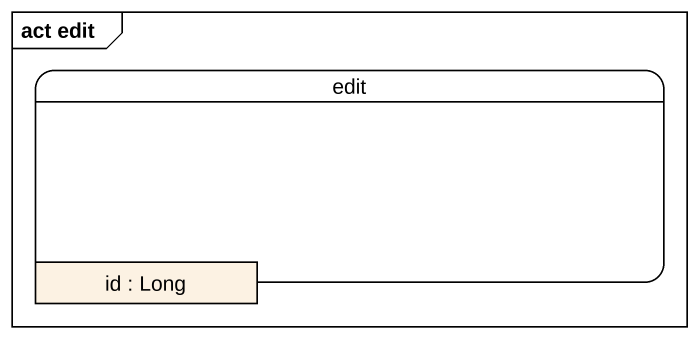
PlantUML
@startuml
mainframe act edit
hide empty description
state edit {
  state "id : Long" as id <<object>>
}
@enduml
